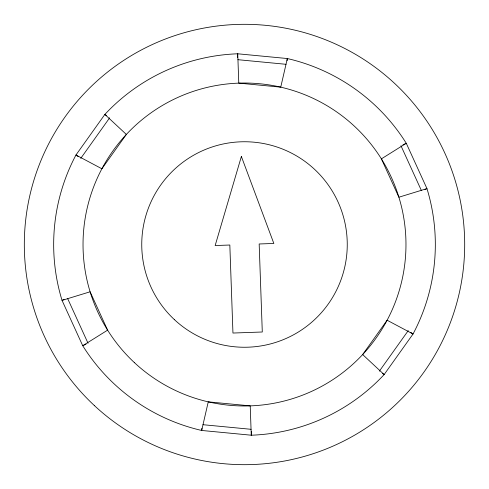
<?xml version="1.0" encoding="UTF-8"?>
<svg xmlns="http://www.w3.org/2000/svg" width="489" height="489" viewBox="0 0 489 489"><rect width="100%" height="100%" fill="white"/><g stroke="black" fill="none" stroke-linecap="round" stroke-linejoin="round"><path stroke-width="0.73" d="M201.884 428.272L201.67 430.461L251.26 435.21A190.832 190.832 0 0 0 384.134 374.574L413.04 333.999A190.832 190.832 0 0 0 426.964 188.607L406.28 143.289A190.832 190.832 0 0 0 287.33 58.539L237.74 53.79A190.832 190.832 0 0 0 104.866 114.426L75.96 155.001A190.832 190.832 0 0 0 62.036 300.393L82.72 345.711A190.832 190.832 0 0 0 201.67 430.461L208.259 401.854L250.221 405.87L251.26 435.21L251.609 431.567M237.391 57.433L237.74 53.79L238.779 83.13L280.741 87.146L287.33 58.539L287.116 60.728M80.734 158.399L109.64 117.831M379.36 371.169L408.266 330.601M64.035 299.476L62.036 300.393L90.11 291.792L107.611 330.142L82.72 345.711L86.052 344.189M402.948 144.811L406.28 143.289L381.389 158.858L398.89 197.208L426.964 188.607L424.965 189.524M237.929 59.695L286.016 64.297M202.984 424.703L251.071 429.305M106.657 115.704L104.866 114.426L126.345 134.438L101.889 168.772L75.96 155.001L78.344 156.7M410.656 332.3L413.04 333.999L387.111 320.228L362.655 354.562L384.134 374.574L382.343 373.296M400.949 145.722L421.316 190.355M67.684 298.645L88.051 343.278M241.377 156.48L215.16 245.539L229.83 245.02L232.953 333.04L262.293 332L259.17 243.98L273.84 243.461L241.377 156.48M134.438 362.655A161.474 161.474 0 0 0 401.854 280.741A161.474 161.474 0 0 0 197.208 90.11A161.474 161.474 0 0 0 134.438 362.655M94.42 405.613A220.191 220.191 0 0 0 459.073 293.92A220.191 220.191 0 0 0 180.013 33.967A220.191 220.191 0 0 0 94.42 405.613M174.463 319.69A102.757 102.757 0 0 0 344.635 267.562A102.757 102.757 0 0 0 214.402 146.254A102.757 102.757 0 0 0 174.463 319.69"/></g></svg>
